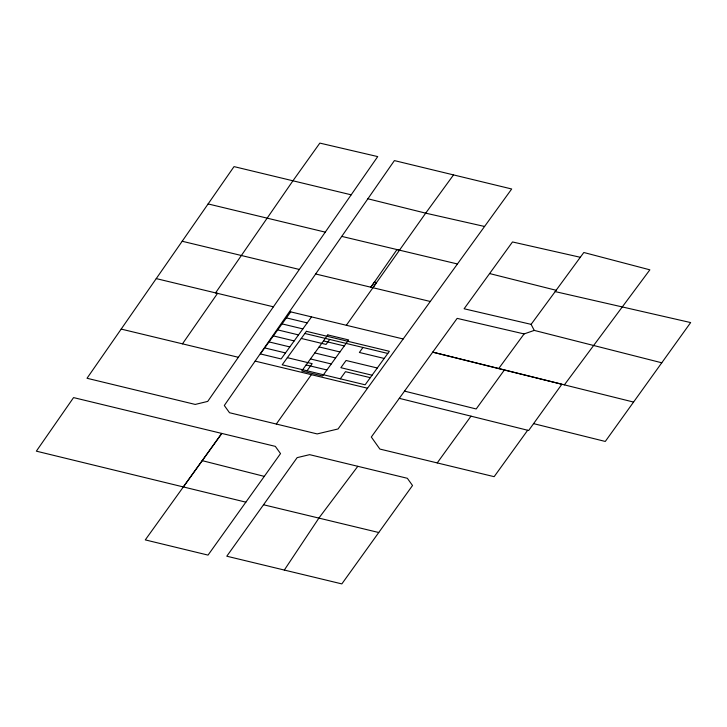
<?xml version="1.0" encoding="UTF-8"?>
<svg xmlns="http://www.w3.org/2000/svg" width="727" height="727" viewBox="0 0 727 727"><rect width="100%" height="100%" fill="white"/><g stroke="black" fill="none" stroke-linecap="round" stroke-linejoin="round"><path stroke-width="1.09" d="M284.321 570.05L319.144 517.733L357.82 466.307M351.186 194.818L234.03 166.61L87.022 378.267L195.218 404.43L207.722 401.404L377.722 156.596L319.844 143.101L292.926 180.805L215.565 292.89L273.416 306.812M182.468 343.853L217.546 293.372L156.25 278.605M255.141 361.11L394.397 160.594L511.69 188.984L338.055 428.966L317.163 433.919L229.505 412.727L224.307 405.493L255.141 361.11L367.553 388.227M372.942 287.719L376.541 282.585L374.405 282.085L370.87 287.22L396.987 249.57L457.447 263.974M346.343 325.278L425.686 213.156L453.521 174.916M276.315 424.032L311.365 374.678M264.292 476.376L280.522 453.603L275.324 446.369L73.563 397.596L36.35 451.158L245.862 502.157L264.292 476.376L202.233 460.654L145.282 539.897L208.04 555.101L245.862 502.157M263.528 504.765L297.143 457.637L309.638 454.657L407.347 478.293L412.518 485.509L341.844 583.899L226.788 556.21L263.528 504.765L378.74 532.509M202.233 460.654L221.78 433.428L183.331 486.926M564.37 384.874L649.865 269.826L583.817 252.496L555.155 291.591L690.65 322.57L605.282 441.453L533.6 423.632M290.745 311.874L260.339 353.922L281.14 358.938L311.547 316.89M307.021 370.788L312.183 363.654L287.356 357.675M329.685 339.454L326.087 344.434L301.26 338.446M340.318 378.812L345.479 371.679L370.297 377.667M362.982 347.479L359.374 352.459L384.201 358.447M661.788 362.8L534.254 330.403L524.094 333.929L457.156 318.371L371.315 437.018L379.857 449.059L494.151 476.676L527.666 430.257M534.254 330.403L531.11 324.36L464.108 308.766L512.49 241.955L580.31 257.285M437.227 462.917L470.996 416.171M399.277 398.332L528.656 430.493L561.88 384.247L504.384 369.979L476.194 408.974L404.512 391.117M498.713 368.544L524.094 333.929M531.11 324.36L556.146 290.282L489.625 273.561M484.582 226.47L425.686 213.156L367.871 198.78M341.754 236.393L399.468 250.161M315.663 273.988L430.311 301.478M208.104 203.933L325.269 232.14M182.177 241.255L299.342 269.453M289.519 311.583L403.167 338.973M286.402 317.881L307.203 322.897M282.058 323.888L302.859 328.904M304.858 333.466L387.8 353.458M277.714 329.894L298.515 334.911M323.488 340.927L344.298 345.943M273.37 335.901L294.171 340.918M319.144 346.933L339.954 351.95M269.026 341.908L289.828 346.924M314.8 352.94L335.61 357.957M377.286 368.007L346.07 360.483L340.863 367.689L372.07 375.214M264.683 347.915L285.484 352.931M310.456 358.947L331.267 363.963M306.112 364.954L326.923 369.97M121.173 329.086L238.338 357.293M633.571 402.067L432.729 352.141L504.384 369.979M306.421 331.312L282.194 364.809L365.136 384.801L389.363 351.305L306.421 331.312M327.832 334.929L301.769 370.961L322.579 375.977L348.642 339.936L327.832 334.929"/></g></svg>
